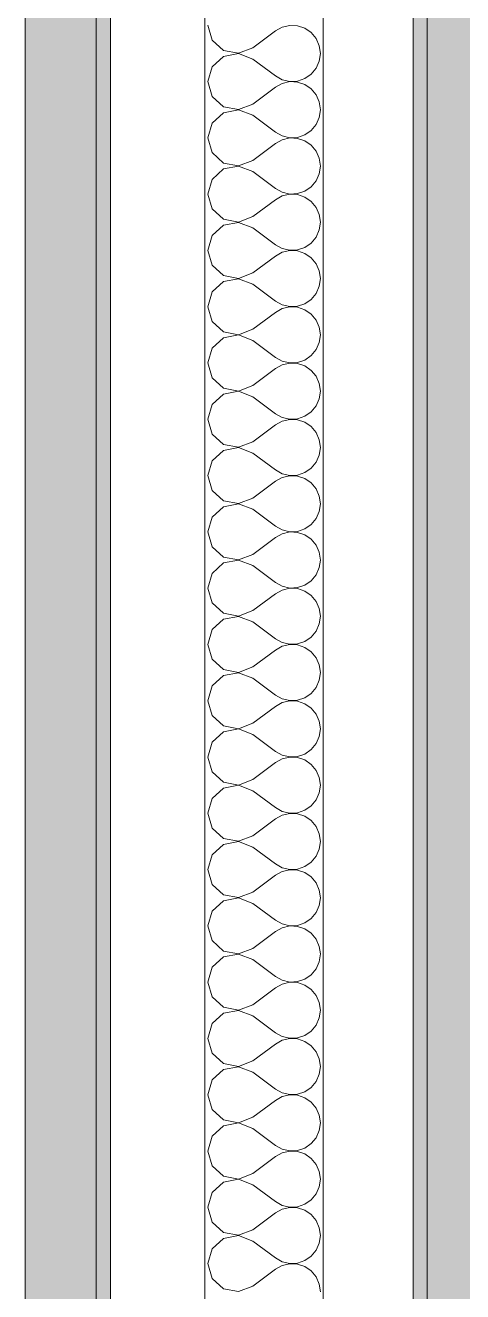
# Model space of a CAD drawing. Header units: millimetres. Extents: x -48147 to 1436659, y -488302 to 18123.
# Drawn here: x 1423918.6 to 1424011.1, y -480866.1 to -480598.3 of the extents above; entities that cross this region are included whole.
import ezdxf

# ---------------------------------------------------------------- set-up
doc = ezdxf.new("R2010")
doc.units = ezdxf.units.MM
doc.header["$MEASUREMENT"] = 0
doc.linetypes.add('Wipeout_Contour', pattern=[1000, 0, -1000])
doc.layers.add('New_A-25-M_Wall_Int', color=7, linetype='Continuous')
doc.layers.add('New_A-25-M_Wall_Int_Pen_No__1', color=7, linetype='Continuous', lineweight=13)
doc.layers.add('New_A-25-M_Wall_Int_Pen_No__107', color=7, linetype='Continuous', lineweight=15, true_color=0xa6a6a6)

# ---------------------------------------------------------------- blocks, each defined once
blk = doc.blocks.new('*X440', base_point=(1424163.9, -483032.8))
at = {"layer": 'New_A-25-M_Wall_Int_Pen_No__107', "linetype": 'Continuous'}
for p, q in [((1423957.2, -480598.27), (1423958.09, -480601.4)), ((1423966.72, -480603.04), (1423971.49, -480599.46)), ((1423972.92, -480598.67), (1423971.49, -480599.46)), ((1423974.52, -480598.3), (1423972.92, -480598.67)), ((1423976.16, -480598.38), (1423974.52, -480598.3)), ((1423977.72, -480598.9), (1423976.16, -480598.38)), ((1423979.07, -480599.83), (1423977.72, -480598.9)), ((1423958.09, -480601.4), (1423960.49, -480603.6)), ((1423980.12, -480601.1), (1423979.07, -480599.83)), ((1423980.78, -480602.6), (1423980.12, -480601.1)), ((1423960.49, -480604.85), (1423958.09, -480607.05)), ((1423960.49, -480603.6), (1423963.69, -480604.2)), ((1423963.69, -480604.25), (1423960.49, -480604.85)), ((1423963.69, -480604.2), (1423966.72, -480603.04)), ((1423966.72, -480605.42), (1423963.69, -480604.25)), ((1423981.01, -480604.23), (1423980.78, -480602.6)), ((1423980.78, -480605.85), (1423981.01, -480604.23)), ((1423958.09, -480607.05), (1423957.2, -480610.18)), ((1423966.72, -480605.42), (1423971.49, -480608.99)), ((1423979.07, -480608.62), (1423980.12, -480607.35)), ((1423980.12, -480607.35), (1423980.78, -480605.85)), ((1423957.2, -480610.18), (1423958.09, -480613.31)), ((1423971.49, -480608.99), (1423972.92, -480609.78)), ((1423972.92, -480609.78), (1423974.52, -480610.15)), ((1423974.52, -480610.2), (1423972.92, -480610.57)), ((1423974.52, -480610.15), (1423976.16, -480610.07)), ((1423976.16, -480610.28), (1423974.52, -480610.2)), ((1423976.16, -480610.07), (1423977.72, -480609.55)), ((1423977.72, -480610.81), (1423976.16, -480610.28)), ((1423977.72, -480609.55), (1423979.07, -480608.62)), ((1423966.72, -480614.94), (1423971.49, -480611.37)), ((1423972.92, -480610.57), (1423971.49, -480611.37)), ((1423979.07, -480611.74), (1423977.72, -480610.81)), ((1423980.12, -480613), (1423979.07, -480611.74)), ((1423980.78, -480614.5), (1423980.12, -480613)), ((1423958.09, -480613.31), (1423960.49, -480615.5)), ((1423960.49, -480615.5), (1423963.69, -480616.11)), ((1423963.69, -480616.11), (1423966.72, -480614.94)), ((1423981.01, -480616.13), (1423980.78, -480614.5)), ((1423960.49, -480616.76), (1423958.09, -480618.95)), ((1423963.69, -480616.15), (1423960.49, -480616.76)), ((1423966.72, -480617.32), (1423963.69, -480616.15)), ((1423966.72, -480617.32), (1423971.49, -480620.89)), ((1423980.12, -480619.26), (1423980.78, -480617.76)), ((1423980.78, -480617.76), (1423981.01, -480616.13)), ((1423958.09, -480618.95), (1423957.2, -480622.08)), ((1423971.49, -480620.89), (1423972.92, -480621.69)), ((1423977.72, -480621.45), (1423979.07, -480620.52)), ((1423979.07, -480620.52), (1423980.12, -480619.26)), ((1423957.2, -480622.08), (1423958.09, -480625.21)), ((1423966.72, -480626.84), (1423971.49, -480623.27)), ((1423972.92, -480622.48), (1423971.49, -480623.27)), ((1423972.92, -480621.69), (1423974.52, -480622.06)), ((1423974.52, -480622.11), (1423972.92, -480622.48)), ((1423974.52, -480622.06), (1423976.16, -480621.98)), ((1423976.16, -480622.19), (1423974.52, -480622.11)), ((1423976.16, -480621.98), (1423977.72, -480621.45)), ((1423977.72, -480622.71), (1423976.16, -480622.19)), ((1423979.07, -480623.64), (1423977.72, -480622.71)), ((1423980.12, -480624.91), (1423979.07, -480623.64)), ((1423958.09, -480625.21), (1423960.49, -480627.41)), ((1423980.78, -480626.41), (1423980.12, -480624.91)), ((1423981.01, -480628.04), (1423980.78, -480626.41)), ((1423960.49, -480628.66), (1423958.09, -480630.86)), ((1423960.49, -480627.41), (1423963.69, -480628.01)), ((1423963.69, -480628.06), (1423960.49, -480628.66)), ((1423963.69, -480628.01), (1423966.72, -480626.84)), ((1423966.72, -480629.23), (1423963.69, -480628.06)), ((1423980.78, -480629.66), (1423981.01, -480628.04)), ((1423958.09, -480630.86), (1423957.2, -480633.99)), ((1423966.72, -480629.23), (1423971.49, -480632.8)), ((1423979.07, -480632.43), (1423980.12, -480631.16)), ((1423980.12, -480631.16), (1423980.78, -480629.66)), ((1423957.2, -480633.99), (1423958.09, -480637.12)), ((1423971.49, -480632.8), (1423972.92, -480633.59)), ((1423972.92, -480634.38), (1423971.49, -480635.18)), ((1423972.92, -480633.59), (1423974.52, -480633.96)), ((1423974.52, -480634.01), (1423972.92, -480634.38)), ((1423974.52, -480633.96), (1423976.16, -480633.88)), ((1423976.16, -480634.09), (1423974.52, -480634.01)), ((1423976.16, -480633.88), (1423977.72, -480633.36)), ((1423977.72, -480634.62), (1423976.16, -480634.09)), ((1423977.72, -480633.36), (1423979.07, -480632.43)), ((1423958.09, -480637.12), (1423960.49, -480639.31)), ((1423966.72, -480638.75), (1423971.49, -480635.18)), ((1423979.07, -480635.55), (1423977.72, -480634.62)), ((1423980.12, -480636.81), (1423979.07, -480635.55)), ((1423980.78, -480638.31), (1423980.12, -480636.81)), ((1423960.49, -480639.31), (1423963.69, -480639.92)), ((1423963.69, -480639.92), (1423966.72, -480638.75)), ((1423981.01, -480639.94), (1423980.78, -480638.31)), ((1423960.49, -480640.57), (1423958.09, -480642.76)), ((1423963.69, -480639.96), (1423960.49, -480640.57)), ((1423966.72, -480641.13), (1423963.69, -480639.96)), ((1423966.72, -480641.13), (1423971.49, -480644.7)), ((1423980.12, -480643.07), (1423980.78, -480641.57)), ((1423980.78, -480641.57), (1423981.01, -480639.94)), ((1423958.09, -480642.76), (1423957.2, -480645.89)), ((1423971.49, -480644.7), (1423972.92, -480645.5)), ((1423977.72, -480645.26), (1423979.07, -480644.33)), ((1423979.07, -480644.33), (1423980.12, -480643.07)), ((1423957.2, -480645.89), (1423958.09, -480649.02)), ((1423966.72, -480650.65), (1423971.49, -480647.08)), ((1423972.92, -480646.29), (1423971.49, -480647.08)), ((1423972.92, -480645.5), (1423974.52, -480645.87)), ((1423974.52, -480645.92), (1423972.92, -480646.29)), ((1423974.52, -480645.87), (1423976.16, -480645.79)), ((1423976.16, -480646), (1423974.52, -480645.92)), ((1423976.16, -480645.79), (1423977.72, -480645.26)), ((1423977.72, -480646.52), (1423976.16, -480646)), ((1423979.07, -480647.45), (1423977.72, -480646.52)), ((1423980.12, -480648.72), (1423979.07, -480647.45)), ((1423958.09, -480649.02), (1423960.49, -480651.22)), ((1423980.78, -480650.22), (1423980.12, -480648.72)), ((1423981.01, -480651.84), (1423980.78, -480650.22)), ((1423960.49, -480652.47), (1423958.09, -480654.67)), ((1423960.49, -480651.22), (1423963.69, -480651.82)), ((1423963.69, -480651.87), (1423960.49, -480652.47)), ((1423963.69, -480651.82), (1423966.72, -480650.65)), ((1423966.72, -480653.04), (1423963.69, -480651.87)), ((1423966.72, -480653.04), (1423971.49, -480656.61)), ((1423980.78, -480653.47), (1423981.01, -480651.84)), ((1423958.09, -480654.67), (1423957.2, -480657.8)), ((1423979.07, -480656.24), (1423980.12, -480654.97)), ((1423980.12, -480654.97), (1423980.78, -480653.47)), ((1423957.2, -480657.8), (1423958.09, -480660.93)), ((1423971.49, -480656.61), (1423972.92, -480657.4)), ((1423972.92, -480658.19), (1423971.49, -480658.99)), ((1423972.92, -480657.4), (1423974.52, -480657.77)), ((1423974.52, -480657.82), (1423972.92, -480658.19)), ((1423974.52, -480657.77), (1423976.16, -480657.69)), ((1423976.16, -480657.9), (1423974.52, -480657.82)), ((1423976.16, -480657.69), (1423977.72, -480657.17)), ((1423977.72, -480658.43), (1423976.16, -480657.9)), ((1423977.72, -480657.17), (1423979.07, -480656.24)), ((1423979.07, -480659.36), (1423977.72, -480658.43)), ((1423958.09, -480660.93), (1423960.49, -480663.12)), ((1423966.72, -480662.56), (1423971.49, -480658.99)), ((1423980.12, -480660.62), (1423979.07, -480659.36)), ((1423980.78, -480662.12), (1423980.12, -480660.62)), ((1423960.49, -480663.12), (1423963.69, -480663.73)), ((1423963.69, -480663.77), (1423960.49, -480664.38)), ((1423963.69, -480663.73), (1423966.72, -480662.56)), ((1423966.72, -480664.94), (1423963.69, -480663.77)), ((1423981.01, -480663.75), (1423980.78, -480662.12)), ((1423980.78, -480665.38), (1423981.01, -480663.75)), ((1423958.09, -480666.57), (1423957.2, -480669.7)), ((1423960.49, -480664.38), (1423958.09, -480666.57)), ((1423966.72, -480664.94), (1423971.49, -480668.51)), ((1423980.12, -480666.88), (1423980.78, -480665.38)), ((1423971.49, -480668.51), (1423972.92, -480669.31)), ((1423972.92, -480669.31), (1423974.52, -480669.68)), ((1423976.16, -480669.6), (1423977.72, -480669.07)), ((1423977.72, -480669.07), (1423979.07, -480668.14)), ((1423979.07, -480668.14), (1423980.12, -480666.88)), ((1423957.2, -480669.7), (1423958.09, -480672.83)), ((1423966.72, -480674.46), (1423971.49, -480670.89)), ((1423972.92, -480670.1), (1423971.49, -480670.89)), ((1423974.52, -480669.73), (1423972.92, -480670.1)), ((1423974.52, -480669.68), (1423976.16, -480669.6)), ((1423976.16, -480669.81), (1423974.52, -480669.73)), ((1423977.72, -480670.33), (1423976.16, -480669.81)), ((1423979.07, -480671.26), (1423977.72, -480670.33)), ((1423980.12, -480672.52), (1423979.07, -480671.26)), ((1423958.09, -480672.83), (1423960.49, -480675.03)), ((1423963.69, -480675.63), (1423966.72, -480674.46)), ((1423980.78, -480674.03), (1423980.12, -480672.52)), ((1423981.01, -480675.65), (1423980.78, -480674.03)), ((1423960.49, -480676.28), (1423958.09, -480678.48)), ((1423960.49, -480675.03), (1423963.69, -480675.63)), ((1423963.69, -480675.68), (1423960.49, -480676.28)), ((1423966.72, -480676.84), (1423963.69, -480675.68)), ((1423966.72, -480676.84), (1423971.49, -480680.42)), ((1423980.12, -480678.78), (1423980.78, -480677.28)), ((1423980.78, -480677.28), (1423981.01, -480675.65)), ((1423958.09, -480678.48), (1423957.2, -480681.61)), ((1423977.72, -480680.98), (1423979.07, -480680.05)), ((1423979.07, -480680.05), (1423980.12, -480678.78)), ((1423957.2, -480681.61), (1423958.09, -480684.74)), ((1423971.49, -480680.42), (1423972.92, -480681.21)), ((1423972.92, -480682), (1423971.49, -480682.8)), ((1423972.92, -480681.21), (1423974.52, -480681.58)), ((1423974.52, -480681.63), (1423972.92, -480682)), ((1423974.52, -480681.58), (1423976.16, -480681.5)), ((1423976.16, -480681.71), (1423974.52, -480681.63)), ((1423976.16, -480681.5), (1423977.72, -480680.98)), ((1423977.72, -480682.23), (1423976.16, -480681.71)), ((1423979.07, -480683.16), (1423977.72, -480682.23)), ((1423958.09, -480684.74), (1423960.49, -480686.93)), ((1423966.72, -480686.37), (1423971.49, -480682.8)), ((1423980.12, -480684.43), (1423979.07, -480683.16)), ((1423980.78, -480685.93), (1423980.12, -480684.43)), ((1423960.49, -480686.93), (1423963.69, -480687.53)), ((1423963.69, -480687.58), (1423960.49, -480688.19)), ((1423963.69, -480687.53), (1423966.72, -480686.37)), ((1423966.72, -480688.75), (1423963.69, -480687.58)), ((1423981.01, -480687.56), (1423980.78, -480685.93)), ((1423980.78, -480689.19), (1423981.01, -480687.56)), ((1423958.09, -480690.38), (1423957.2, -480693.51)), ((1423960.49, -480688.19), (1423958.09, -480690.38)), ((1423966.72, -480688.75), (1423971.49, -480692.32)), ((1423979.07, -480691.95), (1423980.12, -480690.69)), ((1423980.12, -480690.69), (1423980.78, -480689.19)), ((1423971.49, -480692.32), (1423972.92, -480693.12)), ((1423972.92, -480693.12), (1423974.52, -480693.49)), ((1423974.52, -480693.49), (1423976.16, -480693.41)), ((1423976.16, -480693.41), (1423977.72, -480692.88)), ((1423977.72, -480692.88), (1423979.07, -480691.95)), ((1423957.2, -480693.51), (1423958.09, -480696.64)), ((1423966.72, -480698.27), (1423971.49, -480694.7)), ((1423972.92, -480693.91), (1423971.49, -480694.7)), ((1423974.52, -480693.54), (1423972.92, -480693.91)), ((1423976.16, -480693.61), (1423974.52, -480693.54)), ((1423977.72, -480694.14), (1423976.16, -480693.61)), ((1423979.07, -480695.07), (1423977.72, -480694.14)), ((1423980.12, -480696.33), (1423979.07, -480695.07)), ((1423958.09, -480696.64), (1423960.49, -480698.84)), ((1423963.69, -480699.44), (1423966.72, -480698.27)), ((1423980.78, -480697.84), (1423980.12, -480696.33)), ((1423981.01, -480699.46), (1423980.78, -480697.84)), ((1423960.49, -480700.09), (1423958.09, -480702.29)), ((1423960.49, -480698.84), (1423963.69, -480699.44)), ((1423963.69, -480699.49), (1423960.49, -480700.09)), ((1423966.72, -480700.65), (1423963.69, -480699.49)), ((1423966.72, -480700.65), (1423971.49, -480704.23)), ((1423980.12, -480702.59), (1423980.78, -480701.09)), ((1423980.78, -480701.09), (1423981.01, -480699.46)), ((1423958.09, -480702.29), (1423957.2, -480705.42)), ((1423977.72, -480704.79), (1423979.07, -480703.86)), ((1423979.07, -480703.86), (1423980.12, -480702.59)), ((1423957.2, -480705.42), (1423958.09, -480708.55)), ((1423966.72, -480710.18), (1423971.49, -480706.61)), ((1423971.49, -480704.23), (1423972.92, -480705.02)), ((1423972.92, -480705.81), (1423971.49, -480706.61)), ((1423972.92, -480705.02), (1423974.52, -480705.39)), ((1423974.52, -480705.44), (1423972.92, -480705.81)), ((1423974.52, -480705.39), (1423976.16, -480705.31)), ((1423976.16, -480705.52), (1423974.52, -480705.44)), ((1423976.16, -480705.31), (1423977.72, -480704.79)), ((1423977.72, -480706.04), (1423976.16, -480705.52)), ((1423979.07, -480706.97), (1423977.72, -480706.04)), ((1423958.09, -480708.55), (1423960.49, -480710.74)), ((1423980.12, -480708.24), (1423979.07, -480706.97)), ((1423980.78, -480709.74), (1423980.12, -480708.24)), ((1423960.49, -480712), (1423958.09, -480714.19)), ((1423960.49, -480710.74), (1423963.69, -480711.34)), ((1423963.69, -480711.39), (1423960.49, -480712)), ((1423963.69, -480711.34), (1423966.72, -480710.18)), ((1423966.72, -480712.56), (1423963.69, -480711.39)), ((1423981.01, -480711.37), (1423980.78, -480709.74)), ((1423980.78, -480712.99), (1423981.01, -480711.37)), ((1423958.09, -480714.19), (1423957.2, -480717.32)), ((1423966.72, -480712.56), (1423971.49, -480716.13)), ((1423979.07, -480715.76), (1423980.12, -480714.5)), ((1423980.12, -480714.5), (1423980.78, -480712.99)), ((1423957.2, -480717.32), (1423958.09, -480720.45)), ((1423971.49, -480716.13), (1423972.92, -480716.92)), ((1423972.92, -480716.92), (1423974.52, -480717.3)), ((1423974.52, -480717.34), (1423972.92, -480717.72)), ((1423974.52, -480717.3), (1423976.16, -480717.22)), ((1423976.16, -480717.42), (1423974.52, -480717.34)), ((1423976.16, -480717.22), (1423977.72, -480716.69)), ((1423977.72, -480717.95), (1423976.16, -480717.42)), ((1423977.72, -480716.69), (1423979.07, -480715.76)), ((1423966.72, -480722.08), (1423971.49, -480718.51)), ((1423972.92, -480717.72), (1423971.49, -480718.51)), ((1423979.07, -480718.88), (1423977.72, -480717.95)), ((1423980.12, -480720.14), (1423979.07, -480718.88)), ((1423980.78, -480721.65), (1423980.12, -480720.14)), ((1423958.09, -480720.45), (1423960.49, -480722.64)), ((1423960.49, -480722.64), (1423963.69, -480723.25)), ((1423963.69, -480723.25), (1423966.72, -480722.08)), ((1423981.01, -480723.27), (1423980.78, -480721.65)), ((1423960.49, -480723.9), (1423958.09, -480726.1)), ((1423963.69, -480723.3), (1423960.49, -480723.9)), ((1423966.72, -480724.46), (1423963.69, -480723.3)), ((1423966.72, -480724.46), (1423971.49, -480728.04)), ((1423980.12, -480726.4), (1423980.78, -480724.9)), ((1423980.78, -480724.9), (1423981.01, -480723.27)), ((1423958.09, -480726.1), (1423957.2, -480729.23)), ((1423971.49, -480728.04), (1423972.92, -480728.83)), ((1423977.72, -480728.6), (1423979.07, -480727.67)), ((1423979.07, -480727.67), (1423980.12, -480726.4)), ((1423957.2, -480729.23), (1423958.09, -480732.35)), ((1423966.72, -480733.99), (1423971.49, -480730.42)), ((1423972.92, -480729.62), (1423971.49, -480730.42)), ((1423972.92, -480728.83), (1423974.52, -480729.2)), ((1423974.52, -480729.25), (1423972.92, -480729.62)), ((1423974.52, -480729.2), (1423976.16, -480729.12)), ((1423976.16, -480729.33), (1423974.52, -480729.25)), ((1423976.16, -480729.12), (1423977.72, -480728.6)), ((1423977.72, -480729.85), (1423976.16, -480729.33)), ((1423979.07, -480730.78), (1423977.72, -480729.85)), ((1423980.12, -480732.05), (1423979.07, -480730.78)), ((1423958.09, -480732.35), (1423960.49, -480734.55)), ((1423980.78, -480733.55), (1423980.12, -480732.05)), ((1423981.01, -480735.18), (1423980.78, -480733.55)), ((1423960.49, -480735.81), (1423958.09, -480738)), ((1423960.49, -480734.55), (1423963.69, -480735.15)), ((1423963.69, -480735.2), (1423960.49, -480735.81)), ((1423963.69, -480735.15), (1423966.72, -480733.99)), ((1423966.72, -480736.37), (1423963.69, -480735.2)), ((1423980.78, -480736.8), (1423981.01, -480735.18)), ((1423958.09, -480738), (1423957.2, -480741.13)), ((1423966.72, -480736.37), (1423971.49, -480739.94)), ((1423979.07, -480739.57), (1423980.12, -480738.31)), ((1423980.12, -480738.31), (1423980.78, -480736.8)), ((1423957.2, -480741.13), (1423958.09, -480744.26)), ((1423971.49, -480739.94), (1423972.92, -480740.73)), ((1423972.92, -480741.53), (1423971.49, -480742.32)), ((1423972.92, -480740.73), (1423974.52, -480741.11)), ((1423974.52, -480741.15), (1423972.92, -480741.53)), ((1423974.52, -480741.11), (1423976.16, -480741.03)), ((1423976.16, -480741.23), (1423974.52, -480741.15)), ((1423976.16, -480741.03), (1423977.72, -480740.5)), ((1423977.72, -480741.76), (1423976.16, -480741.23)), ((1423977.72, -480740.5), (1423979.07, -480739.57)), ((1423958.09, -480744.26), (1423960.49, -480746.45)), ((1423966.72, -480745.89), (1423971.49, -480742.32)), ((1423979.07, -480742.69), (1423977.72, -480741.76)), ((1423980.12, -480743.95), (1423979.07, -480742.69)), ((1423980.78, -480745.46), (1423980.12, -480743.95)), ((1423960.49, -480746.45), (1423963.69, -480747.06)), ((1423963.69, -480747.06), (1423966.72, -480745.89)), ((1423981.01, -480747.08), (1423980.78, -480745.46)), ((1423960.49, -480747.71), (1423958.09, -480749.91)), ((1423963.69, -480747.11), (1423960.49, -480747.71)), ((1423966.72, -480748.27), (1423963.69, -480747.11)), ((1423966.72, -480748.27), (1423971.49, -480751.84)), ((1423980.12, -480750.21), (1423980.78, -480748.71)), ((1423980.78, -480748.71), (1423981.01, -480747.08)), ((1423958.09, -480749.91), (1423957.2, -480753.04)), ((1423971.49, -480751.84), (1423972.92, -480752.64)), ((1423977.72, -480752.41), (1423979.07, -480751.48)), ((1423979.07, -480751.48), (1423980.12, -480750.21)), ((1423957.2, -480753.04), (1423958.09, -480756.16)), ((1423966.72, -480757.8), (1423971.49, -480754.23)), ((1423972.92, -480753.43), (1423971.49, -480754.23)), ((1423972.92, -480752.64), (1423974.52, -480753.01)), ((1423974.52, -480753.06), (1423972.92, -480753.43)), ((1423974.52, -480753.01), (1423976.16, -480752.93)), ((1423976.16, -480753.14), (1423974.52, -480753.06)), ((1423976.16, -480752.93), (1423977.72, -480752.41)), ((1423977.72, -480753.66), (1423976.16, -480753.14)), ((1423979.07, -480754.59), (1423977.72, -480753.66)), ((1423980.12, -480755.86), (1423979.07, -480754.59)), ((1423958.09, -480756.16), (1423960.49, -480758.36)), ((1423980.78, -480757.36), (1423980.12, -480755.86)), ((1423981.01, -480758.99), (1423980.78, -480757.36)), ((1423960.49, -480759.62), (1423958.09, -480761.81)), ((1423960.49, -480758.36), (1423963.69, -480758.96)), ((1423963.69, -480759.01), (1423960.49, -480759.62)), ((1423963.69, -480758.96), (1423966.72, -480757.8)), ((1423966.72, -480760.18), (1423963.69, -480759.01)), ((1423966.72, -480760.18), (1423971.49, -480763.75)), ((1423980.78, -480760.61), (1423981.01, -480758.99)), ((1423958.09, -480761.81), (1423957.2, -480764.94)), ((1423979.07, -480763.38), (1423980.12, -480762.12)), ((1423980.12, -480762.12), (1423980.78, -480760.61)), ((1423957.2, -480764.94), (1423958.09, -480768.07)), ((1423971.49, -480763.75), (1423972.92, -480764.54)), ((1423972.92, -480765.34), (1423971.49, -480766.13)), ((1423972.92, -480764.54), (1423974.52, -480764.92)), ((1423974.52, -480764.96), (1423972.92, -480765.34)), ((1423974.52, -480764.92), (1423976.16, -480764.84)), ((1423976.16, -480765.04), (1423974.52, -480764.96)), ((1423976.16, -480764.84), (1423977.72, -480764.31)), ((1423977.72, -480765.57), (1423976.16, -480765.04)), ((1423977.72, -480764.31), (1423979.07, -480763.38)), ((1423979.07, -480766.5), (1423977.72, -480765.57)), ((1423958.09, -480768.07), (1423960.49, -480770.26)), ((1423966.72, -480769.7), (1423971.49, -480766.13)), ((1423980.12, -480767.76), (1423979.07, -480766.5)), ((1423980.78, -480769.27), (1423980.12, -480767.76)), ((1423960.49, -480770.26), (1423963.69, -480770.87)), ((1423963.69, -480770.92), (1423960.49, -480771.52)), ((1423963.69, -480770.87), (1423966.72, -480769.7)), ((1423966.72, -480772.08), (1423963.69, -480770.92)), ((1423981.01, -480770.89), (1423980.78, -480769.27)), ((1423980.78, -480772.52), (1423981.01, -480770.89)), ((1423958.09, -480773.72), (1423957.2, -480776.84)), ((1423960.49, -480771.52), (1423958.09, -480773.72)), ((1423966.72, -480772.08), (1423971.49, -480775.65)), ((1423980.12, -480774.02), (1423980.78, -480772.52)), ((1423971.49, -480775.65), (1423972.92, -480776.45)), ((1423972.92, -480776.45), (1423974.52, -480776.82)), ((1423976.16, -480776.74), (1423977.72, -480776.22)), ((1423977.72, -480776.22), (1423979.07, -480775.29)), ((1423979.07, -480775.29), (1423980.12, -480774.02)), ((1423957.2, -480776.84), (1423958.09, -480779.97)), ((1423966.72, -480781.61), (1423971.49, -480778.04)), ((1423972.92, -480777.24), (1423971.49, -480778.04)), ((1423974.52, -480776.87), (1423972.92, -480777.24)), ((1423974.52, -480776.82), (1423976.16, -480776.74)), ((1423976.16, -480776.95), (1423974.52, -480776.87)), ((1423977.72, -480777.47), (1423976.16, -480776.95)), ((1423979.07, -480778.4), (1423977.72, -480777.47)), ((1423980.12, -480779.67), (1423979.07, -480778.4)), ((1423958.09, -480779.97), (1423960.49, -480782.17)), ((1423963.69, -480782.77), (1423966.72, -480781.61)), ((1423980.78, -480781.17), (1423980.12, -480779.67)), ((1423981.01, -480782.8), (1423980.78, -480781.17)), ((1423960.49, -480783.43), (1423958.09, -480785.62)), ((1423960.49, -480782.17), (1423963.69, -480782.77)), ((1423963.69, -480782.82), (1423960.49, -480783.43)), ((1423966.72, -480783.99), (1423963.69, -480782.82)), ((1423966.72, -480783.99), (1423971.49, -480787.56)), ((1423980.12, -480785.93), (1423980.78, -480784.42)), ((1423980.78, -480784.42), (1423981.01, -480782.8)), ((1423958.09, -480785.62), (1423957.2, -480788.75)), ((1423979.07, -480787.19), (1423980.12, -480785.93)), ((1423957.2, -480788.75), (1423958.09, -480791.88)), ((1423971.49, -480787.56), (1423972.92, -480788.35)), ((1423972.92, -480789.15), (1423971.49, -480789.94)), ((1423972.92, -480788.35), (1423974.52, -480788.73)), ((1423974.52, -480788.77), (1423972.92, -480789.15)), ((1423974.52, -480788.73), (1423976.16, -480788.65)), ((1423976.16, -480788.85), (1423974.52, -480788.77)), ((1423976.16, -480788.65), (1423977.72, -480788.12)), ((1423977.72, -480789.38), (1423976.16, -480788.85)), ((1423977.72, -480788.12), (1423979.07, -480787.19)), ((1423979.07, -480790.31), (1423977.72, -480789.38)), ((1423958.09, -480791.88), (1423960.49, -480794.07)), ((1423966.72, -480793.51), (1423971.49, -480789.94)), ((1423980.12, -480791.57), (1423979.07, -480790.31)), ((1423980.78, -480793.08), (1423980.12, -480791.57)), ((1423960.49, -480794.07), (1423963.69, -480794.68)), ((1423963.69, -480794.73), (1423960.49, -480795.33)), ((1423963.69, -480794.68), (1423966.72, -480793.51)), ((1423966.72, -480795.89), (1423963.69, -480794.73)), ((1423981.01, -480794.7), (1423980.78, -480793.08)), ((1423980.78, -480796.33), (1423981.01, -480794.7)), ((1423958.09, -480797.52), (1423957.2, -480800.65)), ((1423960.49, -480795.33), (1423958.09, -480797.52)), ((1423966.72, -480795.89), (1423971.49, -480799.46)), ((1423979.07, -480799.1), (1423980.12, -480797.83)), ((1423980.12, -480797.83), (1423980.78, -480796.33)), ((1423971.49, -480799.46), (1423972.92, -480800.26)), ((1423972.92, -480800.26), (1423974.52, -480800.63)), ((1423974.52, -480800.63), (1423976.16, -480800.55)), ((1423976.16, -480800.55), (1423977.72, -480800.03)), ((1423977.72, -480800.03), (1423979.07, -480799.1)), ((1423957.2, -480800.65), (1423958.09, -480803.78)), ((1423966.72, -480805.42), (1423971.49, -480801.84)), ((1423972.92, -480801.05), (1423971.49, -480801.84)), ((1423974.52, -480800.68), (1423972.92, -480801.05)), ((1423976.16, -480800.76), (1423974.52, -480800.68)), ((1423977.72, -480801.28), (1423976.16, -480800.76)), ((1423979.07, -480802.21), (1423977.72, -480801.28)), ((1423980.12, -480803.48), (1423979.07, -480802.21)), ((1423958.09, -480803.78), (1423960.49, -480805.98)), ((1423963.69, -480806.58), (1423966.72, -480805.42)), ((1423980.78, -480804.98), (1423980.12, -480803.48)), ((1423981.01, -480806.61), (1423980.78, -480804.98)), ((1423960.49, -480807.23), (1423958.09, -480809.43)), ((1423960.49, -480805.98), (1423963.69, -480806.58)), ((1423963.69, -480806.63), (1423960.49, -480807.23)), ((1423966.72, -480807.8), (1423963.69, -480806.63)), ((1423966.72, -480807.8), (1423971.49, -480811.37)), ((1423980.12, -480809.74), (1423980.78, -480808.23)), ((1423980.78, -480808.23), (1423981.01, -480806.61)), ((1423958.09, -480809.43), (1423957.2, -480812.56)), ((1423977.72, -480811.93), (1423979.07, -480811)), ((1423979.07, -480811), (1423980.12, -480809.74)), ((1423957.2, -480812.56), (1423958.09, -480815.69)), ((1423966.72, -480817.32), (1423971.49, -480813.75)), ((1423971.49, -480811.37), (1423972.92, -480812.16)), ((1423972.92, -480812.95), (1423971.49, -480813.75)), ((1423972.92, -480812.16), (1423974.52, -480812.53)), ((1423974.52, -480812.58), (1423972.92, -480812.95)), ((1423974.52, -480812.53), (1423976.16, -480812.46)), ((1423976.16, -480812.66), (1423974.52, -480812.58)), ((1423976.16, -480812.46), (1423977.72, -480811.93)), ((1423977.72, -480813.19), (1423976.16, -480812.66)), ((1423979.07, -480814.12), (1423977.72, -480813.19)), ((1423958.09, -480815.69), (1423960.49, -480817.88)), ((1423980.12, -480815.38), (1423979.07, -480814.12)), ((1423980.78, -480816.88), (1423980.12, -480815.38)), ((1423960.49, -480819.14), (1423958.09, -480821.33)), ((1423960.49, -480817.88), (1423963.69, -480818.49)), ((1423963.69, -480818.54), (1423960.49, -480819.14)), ((1423963.69, -480818.49), (1423966.72, -480817.32)), ((1423966.72, -480819.7), (1423963.69, -480818.54)), ((1423981.01, -480818.51), (1423980.78, -480816.88)), ((1423980.78, -480820.14), (1423981.01, -480818.51)), ((1423958.09, -480821.33), (1423957.2, -480824.46)), ((1423966.72, -480819.7), (1423971.49, -480823.27)), ((1423979.07, -480822.91), (1423980.12, -480821.64)), ((1423980.12, -480821.64), (1423980.78, -480820.14)), ((1423957.2, -480824.46), (1423958.09, -480827.59)), ((1423971.49, -480823.27), (1423972.92, -480824.07)), ((1423972.92, -480824.07), (1423974.52, -480824.44)), ((1423974.52, -480824.49), (1423972.92, -480824.86)), ((1423974.52, -480824.44), (1423976.16, -480824.36)), ((1423976.16, -480824.57), (1423974.52, -480824.49)), ((1423976.16, -480824.36), (1423977.72, -480823.84)), ((1423977.72, -480825.09), (1423976.16, -480824.57)), ((1423977.72, -480823.84), (1423979.07, -480822.91)), ((1423966.72, -480829.23), (1423971.49, -480825.65)), ((1423972.92, -480824.86), (1423971.49, -480825.65)), ((1423979.07, -480826.02), (1423977.72, -480825.09)), ((1423980.12, -480827.29), (1423979.07, -480826.02)), ((1423980.78, -480828.79), (1423980.12, -480827.29)), ((1423958.09, -480827.59), (1423960.49, -480829.79)), ((1423960.49, -480829.79), (1423963.69, -480830.39)), ((1423963.69, -480830.39), (1423966.72, -480829.23)), ((1423981.01, -480830.42), (1423980.78, -480828.79)), ((1423960.49, -480831.04), (1423958.09, -480833.24)), ((1423963.69, -480830.44), (1423960.49, -480831.04)), ((1423966.72, -480831.61), (1423963.69, -480830.44)), ((1423966.72, -480831.61), (1423971.49, -480835.18)), ((1423980.12, -480833.55), (1423980.78, -480832.04)), ((1423980.78, -480832.04), (1423981.01, -480830.42)), ((1423958.09, -480833.24), (1423957.2, -480836.37)), ((1423971.49, -480835.18), (1423972.92, -480835.97)), ((1423977.72, -480835.74), (1423979.07, -480834.81)), ((1423979.07, -480834.81), (1423980.12, -480833.55)), ((1423957.2, -480836.37), (1423958.09, -480839.5)), ((1423966.72, -480841.13), (1423971.49, -480837.56)), ((1423972.92, -480836.76), (1423971.49, -480837.56)), ((1423972.92, -480835.97), (1423974.52, -480836.34)), ((1423974.52, -480836.39), (1423972.92, -480836.76)), ((1423974.52, -480836.34), (1423976.16, -480836.26)), ((1423976.16, -480836.47), (1423974.52, -480836.39)), ((1423976.16, -480836.26), (1423977.72, -480835.74)), ((1423977.72, -480837), (1423976.16, -480836.47)), ((1423979.07, -480837.93), (1423977.72, -480837)), ((1423980.12, -480839.19), (1423979.07, -480837.93)), ((1423958.09, -480839.5), (1423960.49, -480841.69)), ((1423980.78, -480840.69), (1423980.12, -480839.19)), ((1423981.01, -480842.32), (1423980.78, -480840.69)), ((1423960.49, -480842.95), (1423958.09, -480845.14)), ((1423960.49, -480841.69), (1423963.69, -480842.3)), ((1423963.69, -480842.34), (1423960.49, -480842.95)), ((1423963.69, -480842.3), (1423966.72, -480841.13)), ((1423966.72, -480843.51), (1423963.69, -480842.34)), ((1423980.78, -480843.95), (1423981.01, -480842.32)), ((1423958.09, -480845.14), (1423957.2, -480848.27)), ((1423966.72, -480843.51), (1423971.49, -480847.08)), ((1423979.07, -480846.71), (1423980.12, -480845.45)), ((1423980.12, -480845.45), (1423980.78, -480843.95)), ((1423957.2, -480848.27), (1423958.09, -480851.4)), ((1423971.49, -480847.08), (1423972.92, -480847.88)), ((1423972.92, -480848.67), (1423971.49, -480849.46)), ((1423972.92, -480847.88), (1423974.52, -480848.25)), ((1423974.52, -480848.3), (1423972.92, -480848.67)), ((1423974.52, -480848.25), (1423976.16, -480848.17)), ((1423976.16, -480848.38), (1423974.52, -480848.3)), ((1423976.16, -480848.17), (1423977.72, -480847.64)), ((1423977.72, -480848.9), (1423976.16, -480848.38)), ((1423977.72, -480847.64), (1423979.07, -480846.71)), ((1423958.09, -480851.4), (1423960.49, -480853.6)), ((1423966.72, -480853.04), (1423971.49, -480849.46)), ((1423979.07, -480849.83), (1423977.72, -480848.9)), ((1423980.12, -480851.1), (1423979.07, -480849.83)), ((1423980.78, -480852.6), (1423980.12, -480851.1)), ((1423960.49, -480853.6), (1423963.69, -480854.2)), ((1423963.69, -480854.2), (1423966.72, -480853.04)), ((1423981.01, -480854.23), (1423980.78, -480852.6)), ((1423960.49, -480854.85), (1423958.09, -480857.05)), ((1423963.69, -480854.25), (1423960.49, -480854.85)), ((1423966.72, -480855.42), (1423963.69, -480854.25)), ((1423966.72, -480855.42), (1423971.49, -480858.99)), ((1423980.12, -480857.35), (1423980.78, -480855.85)), ((1423980.78, -480855.85), (1423981.01, -480854.23)), ((1423958.09, -480857.05), (1423957.2, -480860.18)), ((1423971.49, -480858.99), (1423972.92, -480859.78)), ((1423977.72, -480859.55), (1423979.07, -480858.62)), ((1423979.07, -480858.62), (1423980.12, -480857.35)), ((1423957.2, -480860.18), (1423958.09, -480863.31)), ((1423966.72, -480864.94), (1423971.49, -480861.37)), ((1423972.92, -480860.57), (1423971.49, -480861.37)), ((1423972.92, -480859.78), (1423974.52, -480860.15)), ((1423974.52, -480860.2), (1423972.92, -480860.57)), ((1423974.52, -480860.15), (1423976.16, -480860.07)), ((1423976.16, -480860.28), (1423974.52, -480860.2)), ((1423976.16, -480860.07), (1423977.72, -480859.55)), ((1423977.72, -480860.81), (1423976.16, -480860.28)), ((1423979.07, -480861.74), (1423977.72, -480860.81)), ((1423980.12, -480863), (1423979.07, -480861.74)), ((1423958.09, -480863.31), (1423960.49, -480865.5)), ((1423980.78, -480864.5), (1423980.12, -480863)), ((1423981.01, -480866.13), (1423980.78, -480864.5)), ((1423960.49, -480865.5), (1423963.69, -480866.11)), ((1423963.69, -480866.11), (1423966.72, -480864.94))]:
    blk.add_line(p, q, dxfattribs=at)
blk = doc.blocks.new('Section Elem_410_2', base_point=(1424163.9, -483032.8))
at = {"layer": 'New_A-25-M_Wall_Int_Pen_No__107', "linetype": 'Continuous'}
for points in [[(1423918.6, -479432.8), (1423918.6, -483032.8), (1423933.6, -483032.8), (1423933.6, -479432.8)], [(1424003.6, -483032.8), (1424018.6, -483032.8), (1424018.6, -479432.8), (1424003.6, -479432.8)]]:
    blk.add_hatch(color=256, dxfattribs=at).paths.add_polyline_path(points)
at = {"layer": 'New_A-25-M_Wall_Int_Pen_No__107', "linetype": 'Continuous', "lineweight": 0, "true_color": 0x535353}
blk.add_hatch(color=251, dxfattribs=at).paths.add_polyline_path([(1423933.6, -483032.8), (1423936.6, -483032.8), (1423936.6, -479432.8), (1423933.6, -479432.8)])
at = {"layer": 'New_A-25-M_Wall_Int_Pen_No__1', "linetype": 'Continuous'}
for p, q in [((1423933.6, -479432.8), (1423933.6, -483032.8)), ((1424003.6, -479432.8), (1424003.6, -483032.8)), ((1423918.6, -480032.8), (1423918.6, -483032.8))]:
    blk.add_line(p, q, dxfattribs=at)
at = {"color": 254, "linetype": 'Wipeout_Contour', "lineweight": 0, "ltscale": 6012269.916096348}
blk.add_wipeout([(1423936.6, -483032.8), (1423956.6, -483032.8), (1423956.6, -479432.8), (1423936.6, -479432.8)], dxfattribs=at).dxf.layer = 'New_A-25-M_Wall_Int'
at = {"layer": 'New_A-25-M_Wall_Int_Pen_No__1', "linetype": 'Continuous'}
blk.add_line((1423936.6, -479432.8), (1423936.6, -483032.8), dxfattribs=at)
at = {"color": 254, "linetype": 'Wipeout_Contour', "lineweight": 0, "ltscale": 6012355.178622401}
blk.add_wipeout([(1423956.6, -483032.8), (1423981.6, -483032.8), (1423981.6, -479432.8), (1423956.6, -479432.8)], dxfattribs=at).dxf.layer = 'New_A-25-M_Wall_Int'
at = {"layer": 'New_A-25-M_Wall_Int_Pen_No__1', "linetype": 'Continuous'}
blk.add_line((1423956.6, -479432.8), (1423956.6, -483032.8), dxfattribs=at)
at = {"layer": 'New_A-25-M_Wall_Int'}
blk.add_blockref('*X440', (1424163.9, -483032.8), dxfattribs=at)
at = {"color": 254, "linetype": 'Wipeout_Contour', "lineweight": 0, "ltscale": 6012438.546540481}
blk.add_wipeout([(1423981.6, -483032.8), (1424000.6, -483032.8), (1424000.6, -479432.8), (1423981.6, -479432.8)], dxfattribs=at).dxf.layer = 'New_A-25-M_Wall_Int'
at = {"layer": 'New_A-25-M_Wall_Int_Pen_No__107', "linetype": 'Continuous', "lineweight": 0, "true_color": 0x535353}
blk.add_hatch(color=251, dxfattribs=at).paths.add_polyline_path([(1424000.6, -483032.8), (1424003.6, -483032.8), (1424003.6, -479432.8), (1424000.6, -479432.8)])
at = {"layer": 'New_A-25-M_Wall_Int_Pen_No__1', "linetype": 'Continuous'}
for p, q in [((1423981.6, -479432.8), (1423981.6, -483032.8)), ((1424000.6, -479432.8), (1424000.6, -483032.8))]:
    blk.add_line(p, q, dxfattribs=at)

msp = doc.modelspace()

# ---------------------------------------------------------------- block references
at = {"layer": 'New_A-25-M_Wall_Int'}
msp.add_blockref('Section Elem_410_2', (1424163.9, -483032.8), dxfattribs=at)

doc.saveas('drawing.dxf')
